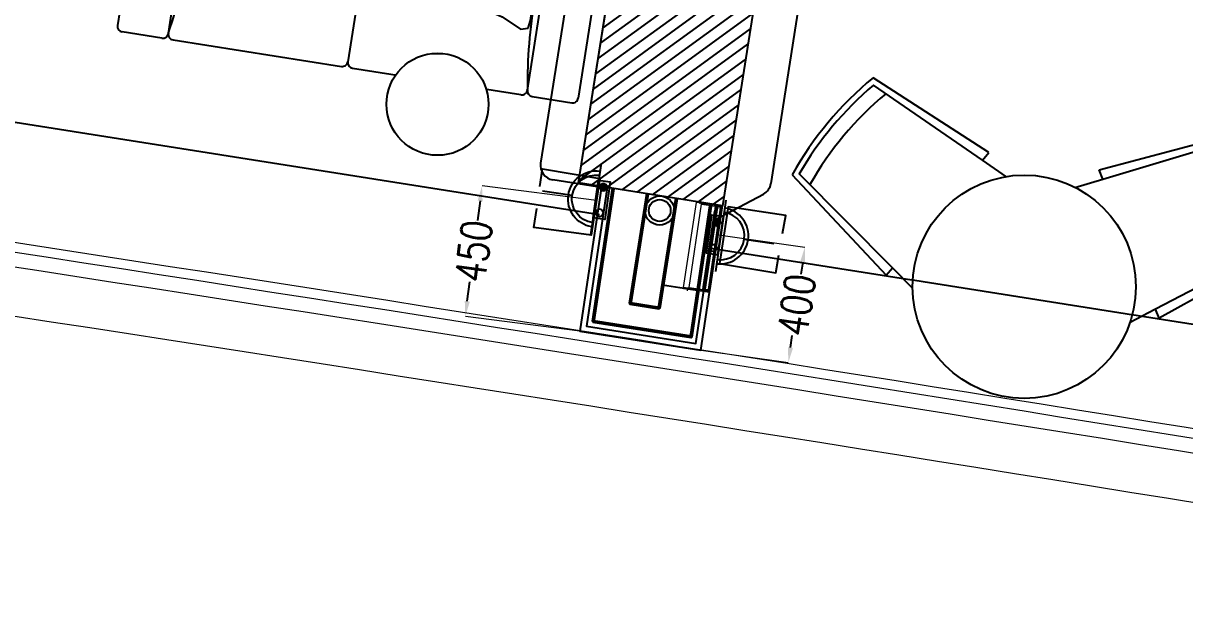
# Model space of a CAD drawing. Extents: x -678889171 to 586587, y -792238163 to 335485.
# Drawn here: x 32825 to 36810, y 24612 to 26631 of the extents above; entities that cross this region are included whole.
import ezdxf
from ezdxf.xclip import XClip

# ---------------------------------------------------------------- set-up
doc = ezdxf.new("R2010")
doc.units = 0
doc.header["$MEASUREMENT"] = 0
doc.header["$XCLIPFRAME"] = 2
doc.set_wipeout_variables(frame=1)
doc.layers.get('0').update_dxf_attribs({"color": 8})
doc.layers.get('Defpoints').update_dxf_attribs({"color": 252})
for name, color, linetype in [('1', 8, 'Continuous'), ('25MM POWER CONDUIT', 4, 'Continuous'), ('9TH-FURN$0$XR-A-TYP-7-8-9-10$0$I-FURN', 252, 'Continuous'), ('9TH-FURN$0$XR-A-TYP-7-8-9-10$0$I-FURN-CHAR', 252, 'Continuous'), ('9TH-FURN$0$XR-A-TYP-7-8-9-10$0$I-WIPEOUT', 252, 'Continuous'), ('E-POW-BLOCK', 4, 'Continuous'), ('XR-A-9TH-FLOOR$0$A-SITE-PATT', 252, 'Continuous'), ('XR-A-9TH-FLOOR$0$A-WALL', 252, 'Continuous'), ('XR-A-Access hatch$0$A-SITE-PATT', 252, 'Continuous'), ('XR-A-Access hatch$0$A-WALL', 252, 'Continuous'), ('XR-A-col-910$0$A-COLS', 252, 'Continuous'), ('XR-A-col-910$0$A-COLS-PATT', 252, 'Continuous'), ('XR-A-TYP 00(OUTER)$0$A-SEC-CLAD', 252, 'Continuous'), ('XR-A-TYP-4TH TO 10TH (OUTER)$0$A-DIM-IN', 252, 'Continuous'), ('XR-A-TYP-4TH TO 10TH (OUTER)$0$A-WALL', 252, 'Continuous'), ('XR-balcony drain (Tower A)$0$A-DIM-IN', 252, 'Continuous'), ('XR-balcony drain (Tower A)$0$A-SITE-PATT', 252, 'Continuous'), ('XR-drainage Riser (Tower A)$0$E1502-AR-A-SLEEVES$0$A-FLOR-OPEN', 252, 'Continuous')]:
    doc.layers.add(name, color=color, linetype=linetype)
for name, color, linetype, lineweight in [('XR-A-Access hatch$0$A-HCH-15', 252, 'Continuous', 15), ('XR-A-Access hatch$0$A-LIN-10', 252, 'Continuous', 9), ('XR-A-Access hatch$0$A-LIN-20', 252, 'Continuous', 20), ('XR-A-col-910$0$MOD-COL', 252, 'Continuous', 50), ('XR-A-TYP 00(OUTER)$0$A-WALL-CMU', 252, 'Continuous', 50), ('XR-A-TYP 00(OUTER)$0$xref units$0$A-ELEV-P1', 252, 'Continuous', 9), ('XR-A-TYP 00(OUTER)$0$xref units$0$A-FLOR-HRAL-P2', 252, 'Continuous', 20)]:
    doc.layers.add(name, color=color, linetype=linetype, lineweight=lineweight)
doc.styles.add('Work$0$E-M.MODUL', font='romans.shx', dxfattribs={"width": 0.8})
doc.dimstyles.new('Work$0$S-DIM', dxfattribs={"dimscale": 500, "dimtxt": 0.2065, "dimasz": 0.104, "dimexe": 0, "dimexo": 0, "dimgap": 0, "dimtad": 0, "dimdec": 0, "dimzin": 0, "dimdsep": 46, "dimtxsty": 'Work$0$E-M.MODUL', "dimcen": 0.25, "dimclrd": 5, "dimclre": 5, "dimclrt": 1, "dimadec": 0, "dimazin": 0, "dimtfac": 1, "dimtdec": 0, "dimtofl": 0, "dimtmove": 0, "dimatfit": 3, "dimfxl": 1, "dimtolj": 1, "dimtzin": 0, "dimlwe": 13, "dimarcsym": 0})

# ---------------------------------------------------------------- blocks, each defined once
blk = doc.blocks.new('*D2900')
at = {"layer": '25MM POWER CONDUIT', "color": 5, "lineweight": 13, "transparency": 16777216}
for p, q in [((35210, 25904.9), (35506.4, 25862.6)), ((35151.3, 25509.5), (35449.8, 25466.9))]:
    blk.add_line(p, q, dxfattribs=at)
at = {"layer": '25MM POWER CONDUIT', "color": 5, "lineweight": -2, "transparency": 16777216}
for p, q in [((35499, 25811.1), (35493.1, 25769.8)), ((35457.2, 25518.3), (35463.1, 25559.6))]:
    blk.add_line(p, q, dxfattribs=at)
at = {"layer": '25MM POWER CONDUIT', "color": 5, "transparency": 16777216}
for points in [[(35490.4, 25812.3), (35507.6, 25809.9), (35506.4, 25862.6)], [(35448.6, 25519.6), (35465.8, 25517.1), (35449.8, 25466.9)]]:
    blk.add_solid(points, dxfattribs=at)
at = {"layer": 'Defpoints', "color": 0, "transparency": 16777216}
for p in [(35210, 25904.9, 0), (35506.4, 25862.6), (35151.3, 25509.5)]:
    blk.add_point(p, dxfattribs=at)
at = {"layer": '25MM POWER CONDUIT', "color": 1, "transparency": 16777216, "insert": (35478.1, 25664.7), "char_height": 103.25, "attachment_point": 5, "rotation": 81.8685, "style": 'Work$0$E-M.MODUL'}
blk.add_mtext('\\A1;400', dxfattribs=at)
blk = doc.blocks.new('*D3161')
at = {"layer": '1', "color": 5, "lineweight": 13, "transparency": 16777216}
for p, q in [((34792, 26022.4), (34399, 26072.7)), ((34734.8, 25575.1), (34341.8, 25625.4))]:
    blk.add_line(p, q, dxfattribs=at)
at = {"layer": '1', "color": 5, "lineweight": -2, "transparency": 16777216}
for p, q in [((34392.4, 26021.1), (34383.9, 25954.4)), ((34348.4, 25677), (34356.9, 25743.7))]:
    blk.add_line(p, q, dxfattribs=at)
at = {"layer": '1', "color": 5, "transparency": 16777216}
for points in [[(34383.8, 26022.2), (34401, 26020), (34399, 26072.7)], [(34339.8, 25678.1), (34357, 25675.9), (34341.8, 25625.4)]]:
    blk.add_solid(points, dxfattribs=at)
at = {"layer": 'Defpoints', "color": 0, "transparency": 16777216}
for p in [(34792, 26022.4), (34341.8, 25625.4), (34734.8, 25575.1)]:
    blk.add_point(p, dxfattribs=at)
at = {"layer": '1', "color": 1, "transparency": 16777216, "insert": (34370.4, 25849), "char_height": 103.25, "attachment_point": 5, "rotation": 82.7073, "style": 'Work$0$E-M.MODUL'}
blk.add_mtext('\\A1;450', dxfattribs=at)
blk = doc.blocks.new('SO1 WP')
at = {"layer": 'E-POW-BLOCK'}
h = blk.add_hatch(color=3, dxfattribs=at)
h.dxf.hatch_style = 1
edge = h.paths.add_edge_path()
edge.add_arc((-0.1064, -0.0481), 0.0303, 0, 360)
at = {"layer": 'E-POW-BLOCK', "color": 3}
for p, q in [((0, 0.2), (0, 0.45)), ((-0.3, 0), (0.3, 0))]:
    blk.add_line(p, q, dxfattribs=at)
blk.add_lwpolyline([(0.1593, 0), (-0.1593, 0), (-0.1593, -0.0988), (0.1593, -0.0988)], close=True, dxfattribs=at)
for centre in [(-0.1064, -0.0481), (0.1096, -0.0481)]:
    blk.add_circle(centre, 0.0303, dxfattribs=at)
for centre, radius, start, end in [((0, -0.0028), 0.2353, 0.68327, 179.31673), ((0, 0), 0.2, 0, 180)]:
    blk.add_arc(centre, radius, start, end, dxfattribs=at)
blk = doc.blocks.new('9TH-FURN$0$XR-A-TYP-7-8-9-10$0$ch14')
for p, q in [((-216.5, 568.7), (-273.5, 99.7)), ((275.5, 99.7), (216.5, 568.7)), ((-273.5, 99.7), (-240.6, 99.7)), ((-240.6, 99.7), (-250, 0)), ((250, 0), (240.6, 99.7)), ((240.6, 99.7), (275.5, 99.7)), ((-250, 0), (250, 0))]:
    blk.add_line(p, q)
blk.add_lwpolyline([(240.6, 99.7), (198, 551.6, 0.085131), (-198, 551.6), (-240.6, 99.7)], format="xyb")
for radius, start, end in [(1191.6, 79.5305, 100.4695), (1121.6, 79.5773, 100.4227)]:
    blk.add_arc((0, -603.1), radius, start, end)
blk = doc.blocks.new('9TH-FURN$0$XR-A-TYP-7-8-9-10$0$A$C00AC6B19')
blk.add_wipeout([(30, 172.4), (64.6, 162.2), (64.6, 162.2), (91.4, 149.2), (91.4, 149.2), (123, 124.5), (141.2, 103.3), (158.2, 74.7), (166.5, 53.8), (174.2, 16.4), (174.7, -10.9), (171.2, -36.4), (166.3, -54.4), (160.7, -69.3), (152.9, -85.2), (152.9, -85.2), (139.3, -106), (116.1, -131), (98.7, -144.5), (64.1, -162.9), (38.6, -170.7), (22.5, -173.5), (-3.7, -175), (-21.2, -173.7), (-36.4, -171.2), (-67.5, -161.4), (-94.1, -147.6), (-119.9, -127.5), (-141.4, -103.2), (-157.2, -76.8), (-168.2, -48.3), (-173.6, -21.9), (-174.6, 11.2), (-174.6, 11.2), (-167.1, 52), (-156.2, 78.9), (-142.7, 101.3), (-117, 130.1), (-98.7, 144.5), (-73.6, 158.8), (-45.8, 168.9), (-1.8, 175), (36.4, 171.2)]).dxf.layer = '9TH-FURN$0$XR-A-TYP-7-8-9-10$0$I-WIPEOUT'
blk.add_circle((0, 0), 175)
blk = doc.blocks.new('9TH-FURN$0$XR-A-TYP-7-8-9-10$0$A$C70256c7c')
blk.add_wipeout([(1086.8, 652.2), (948.9, 652.2), (935.2, 657.8), (929.6, 671.5), (929.6, 1309.2), (935.2, 1322.8), (948.9, 1328.5), (1086.5, 1328.5), (1099.3, 1323.7), (1106.2, 1307.2), (1111, 1322), (1125.4, 1328.5), (2333.7, 1327.9), (2348.2, 1321.3), (2352.9, 1306.2), (2359.9, 1323), (2372.7, 1327.9), (2510.2, 1327.9), (2523.9, 1322.2), (2529.6, 1308.6), (2529.6, 670.9), (2523.9, 657.2), (2510.2, 651.5), (2372.4, 651.5), (2358.7, 657.2), (2353, 670.9), (2352.9, 673.3), (2348.2, 658.1), (2333.7, 651.5), (1748.9, 651.5), (1735.2, 657.2), (1729.6, 670.9), (1723.9, 657.2), (1710.2, 651.5), (1748.9, 652.2), (1735.2, 657.8), (1729.6, 671.5), (1723.9, 657.8), (1710.2, 652.2), (1125.4, 652.2), (1111, 658.7), (1106.1, 671.5), (1100.5, 657.8)]).dxf.layer = '9TH-FURN$0$XR-A-TYP-7-8-9-10$0$I-WIPEOUT'
for p, q in [((1086.5, 1328.5), (948.9, 1328.5)), ((1125.4, 1328.5), (2333.7, 1327.9)), ((2372.7, 1327.9), (2510.2, 1327.9)), ((929.6, 1309.2), (929.6, 671.5)), ((1106.2, 1192), (1106.3, 1306.8)), ((2352.9, 1191.4), (2352.9, 1306.2)), ((2529.6, 1308.6), (2529.6, 670.9)), ((1294, 1209.5), (1247.6, 1193.7)), ((1345.1, 1215.4), (1294, 1209.5)), ((1418.8, 1210.7), (1345.1, 1215.4)), ((1441.3, 1195.6), (1418.8, 1210.7)), ((2017.8, 1195), (2040.4, 1210.1)), ((2040.4, 1210.1), (2114.1, 1214.8)), ((2114.1, 1214.8), (2165.2, 1208.9)), ((2165.2, 1208.9), (2211.5, 1193)), ((1247.6, 1193.7), (1243.3, 1166.3)), ((1243.3, 1166.3), (1283.4, 1085.8)), ((1729.6, 1166.3), (1729.6, 670.9)), ((1729.6, 1165.7), (1729.6, 671.5)), ((2215.9, 1165.7), (2175.7, 1085.1)), ((2211.5, 1193), (2215.9, 1165.7)), ((1241.7, 1100.6), (1215.8, 1120.9)), ((2217.4, 1099.9), (2243.3, 1120.3)), ((1283.4, 1085.8), (1339.8, 1014.2)), ((2175.7, 1085.1), (2119.3, 1013.6)), ((1106.1, 671.5), (1106.2, 1008.3)), ((1339.8, 1014.2), (1339.8, 983.8)), ((2119.3, 1013.6), (2119.3, 983.2)), ((2353, 670.9), (2352.9, 1007.7)), ((1132.4, 908.6), (1134, 982.4)), ((2326.8, 908), (2325.2, 981.7)), ((1296, 923.7), (1230.2, 906.6)), ((1338.6, 953.7), (1296, 923.7)), ((2120.6, 953), (2163.1, 923.1)), ((2163.1, 923.1), (2229, 906)), ((1136.4, 881.5), (1132.4, 908.6)), ((1161.5, 874.7), (1136.4, 881.5)), ((1230.2, 906.6), (1161.5, 874.7)), ((2229, 906), (2297.6, 874)), ((2297.6, 874), (2322.8, 880.8)), ((2322.8, 880.8), (2326.8, 908)), ((1086.8, 652.2), (948.9, 652.2)), ((1125.4, 652.2), (1710.2, 652.2)), ((2333.7, 651.5), (1748.9, 651.5)), ((2372.4, 651.5), (2510.2, 651.5))]:
    blk.add_line(p, q)
at = {"ltscale": 0.2}
for p, q in [((1500.4, 1146.5), (1441.3, 1195.6)), ((1958.8, 1145.9), (2017.8, 1195)), ((1696.5, 1134.7), (1663.5, 1103.3)), ((1762.7, 1134.1), (1795.6, 1102.7)), ((1283.4, 1085.8), (1241.7, 1100.6)), ((1663.5, 1103.3), (1623.6, 1086.4)), ((1795.6, 1102.7), (1835.5, 1085.8)), ((2175.7, 1085.1), (2217.4, 1099.9)), ((1144.4, 1025.4), (1175.9, 1053)), ((2314.8, 1024.8), (2283.3, 1052.3)), ((1134, 982.4), (1144.4, 1025.4)), ((2325.2, 981.7), (2314.8, 1024.8))]:
    blk.add_line(p, q, dxfattribs=at)
at = {"ltscale": 0.1}
for p, q in [((1215.8, 1120.9), (1146.4, 1147.6)), ((2243.3, 1120.3), (2312.8, 1147))]:
    blk.add_line(p, q, dxfattribs=at)
for points in [[(1655.7, 967.6), (1619.6, 967.6), (1666.7, 986.1), (1684.1, 1007.7), (1696.5, 1040), (1696.5, 1134.7), (1700, 1140.1), (1706.2, 1224), (1719.1, 1242.6), (1722, 1282.9), (1699.6, 1302), (1592.7, 1300.2), (1539.9, 1290.3), (1443.9, 1290.3), (1256, 1290.3), (1233.4, 1300.2), (1141.8, 1300.2), (1115.7, 1288.2), (1118.2, 1193.9)], [(1803.4, 966.9), (1839.5, 966.9), (1792.5, 985.5), (1775.1, 1007.1), (1762.6, 1039.4), (1762.7, 1134.1), (1759.2, 1139.4), (1752.9, 1223.3), (1740.1, 1242), (1737.2, 1282.3), (1759.6, 1301.3), (1866.4, 1299.6), (1927.4, 1289.6), (2015.2, 1289.6), (2203.2, 1289.6), (2225.7, 1299.6), (2317.4, 1299.6), (2343.4, 1287.5), (2341, 1193.3)], [(1345.1, 1215.4), (1347.3, 1234.2), (1338.1, 1245.4), (1333.8, 1261.3), (1311.9, 1264.5), (1272.1, 1235.8), (1192.4, 1203.6), (1155.8, 1200), (1089.4, 1189.3), (998.3, 1147.1), (995.5, 1126.8), (1053.2, 1062), (1114.4, 1000), (1134, 982.4)], [(1147.2, 1249.2), (1292, 1250.1)], [(1642.5, 974.6), (1587.9, 1066.9), (1564.5, 1096.2), (1564.5, 1114), (1564.5, 1155.6), (1557, 1186.9), (1557, 1215.9), (1545.1, 1221.8), (1538.8, 1248), (1520.9, 1248), (1497.2, 1241.2), (1486.5, 1232.5), (1476.7, 1224.6), (1454.8, 1221), (1429.7, 1210.6)], [(1816.7, 973.9), (1871.2, 1066.3), (1894.6, 1095.6), (1894.6, 1113.4), (1894.6, 1155), (1902.1, 1186.3), (1902.1, 1215.3), (1914, 1221.2), (1920.4, 1247.3), (1938.2, 1247.3), (1962, 1240.6), (1972.7, 1231.9), (1982.4, 1224), (2001.9, 1220.4), (2029.5, 1210)], [(2114.1, 1214.8), (2111.9, 1233.6), (2121, 1244.7), (2125.4, 1260.7), (2147.3, 1263.8), (2187.1, 1235.2), (2266.7, 1203), (2303.3, 1199.4), (2369.8, 1188.6), (2460.9, 1146.5), (2463.7, 1126.2), (2406, 1061.4), (2344.7, 999.3), (2325.2, 981.7)], [(2311.9, 1248.6), (2167.2, 1249.5)], [(1429.7, 1210.6), (1430.7, 1202.7)], [(2029.5, 1210), (2028.4, 1202.1)], [(1339.8, 983.8), (1346.8, 1011), (1341.1, 1045.2), (1317, 1086.4), (1284.7, 1132.6), (1262.1, 1165), (1254.9, 1185.8), (1247.6, 1193.7)], [(2119.3, 983.2), (2112.4, 1010.4), (2118.1, 1044.6), (2142.1, 1085.8), (2174.5, 1132), (2197.1, 1164.4), (2204.2, 1185.2), (2211.5, 1193)], [(1339.8, 983.8), (1337.3, 923.5), (1341, 909.4), (1356.1, 905.1), (1391.8, 905.1), (1439, 915), (1479.4, 923.5), (1509.7, 920.6), (1508.8, 919.8), (1564.4, 928.9), (1618.4, 925.9)], [(2119.3, 983.2), (2121.8, 922.9), (2118.1, 908.8), (2103, 904.5), (2067.3, 904.5), (2020.1, 914.4), (1979.7, 922.8), (1949.5, 919.9), (1950.3, 919.1), (1894.8, 928.2), (1840.7, 925.2)]]:
    blk.add_lwpolyline(points)
for points in [[(1342.7, 1239.8), (1508.3, 1246.6), (1526.3, 1249.7), (1592.6, 1239.1), (1615, 1249.4), (1667.5, 1249.7)], [(2116.4, 1239.2), (1950.9, 1245.9), (1932.9, 1249), (1866.5, 1238.4), (1844.1, 1248.8), (1791.6, 1249)], [(1564.5, 1096.2), (1470.5, 1091.6), (1455.4, 1112), (1383.5, 1167.2)], [(1894.6, 1095.6), (1988.7, 1091), (2003.8, 1111.3), (2075.6, 1166.6)], [(998.3, 1147.1), (1027.2, 1129.7), (1069.7, 1085.6), (1098.2, 1042.4), (1116.8, 1019.4)], [(2460.9, 1146.5), (2431.9, 1129.1), (2389.4, 1085), (2361, 1041.7), (2342.3, 1018.8)]]:
    blk.add_lwpolyline(points, dxfattribs=at)
at = {"ltscale": 0.2}
for points in [[(1339.8, 983.8), (1355.6, 1005.3), (1367.7, 1040.2), (1391.8, 1065.5), (1412, 1065.5)], [(1696.5, 1040), (1658.3, 1015.8), (1602.8, 1000.2)], [(1762.6, 1039.4), (1800.8, 1015.1), (1856.3, 999.5)], [(2119.3, 983.2), (2103.5, 1004.7), (2091.5, 1039.5), (2067.4, 1064.9), (2047.1, 1064.9)]]:
    blk.add_lwpolyline(points, dxfattribs=at)
for centre, radius, start, end in [((948.9, 1309.2), 19.3, 90, 180), ((1086.5, 1309.2), 19.3, 7.1759, 90), ((1125.4, 1309.2), 19.3, 90, 187.0847), ((2333.7, 1308.6), 19.3, 352.9153, 90), ((2372.7, 1308.6), 19.3, 90, 172.8241), ((2510.2, 1308.6), 19.3, 0, 90), ((-1906.4, 932.4), 3035.8, 4.9425, 7.0847), ((5365.5, 931.7), 3035.8, 172.9153, 175.0575), ((1310.3, 15743.6), 14583.3, 271.53754, 271.75592), ((2102.5, 15744.3), 14583.3, 268.42593, 268.67318), ((-492.8, 947.1), 1622.3, 350.3034, 1.4051), ((1641.2, 956), 18.6, 350.9372, 85.9982), ((1818, 955.4), 18.6, 94.0018, 189.0628), ((3952, 946.5), 1622.3, 178.5949, 189.6966), ((1626.5, 958.3), 33.5, 256.0087, 350.9372), ((1832.6, 957.7), 33.5, 189.0628, 283.9913), ((948.9, 671.5), 19.3, 180, 270), ((1086.8, 671.5), 19.3, 270, 359.9887), ((1125.4, 671.5), 19.3, 172.9153, 270), ((1710.2, 671.5), 19.3, 270, 0), ((1748.9, 671.5), 19.3, 180, 270), ((1748.9, 670.9), 19.3, 180, 270), ((2333.7, 670.9), 19.3, 270, 7.0847), ((2372.4, 670.9), 19.3, 180.0113, 270), ((2510.2, 670.9), 19.3, 270, 0)]:
    blk.add_arc(centre, radius, start, end)
blk = doc.blocks.new('*U1548')
at = {"layer": 'XR-A-col-910$0$A-COLS-PATT'}
h = blk.add_hatch(dxfattribs=at)
h.set_pattern_fill('ANSI31', color=256, scale=300)
h.set_pattern_definition([(45, (0, -1000), (-26.516504, 26.516504), [])])
h.paths.add_polyline_path([(-15833.5, 85098.8), (-15333.5, 85098.8), (-15333.5, 83798.8), (-15833.5, 83798.8)])
at = {"layer": 'XR-A-col-910$0$A-COLS'}
blk.add_lwpolyline([(-15833.5, 85098.8), (-15333.5, 85098.8), (-15333.5, 83798.8), (-15833.5, 83798.8)], close=True, dxfattribs=at)
blk = doc.blocks.new('XR-A-col-910')
at = {"layer": 'XR-A-col-910$0$MOD-COL', "rotation": 351.0171996988079}
blk.add_blockref('*U1548', (40085.5, -72682.4), dxfattribs=at)
blk = doc.blocks.new('XR-A-TYP 00(OUTER)')
at = {"layer": 'XR-A-TYP 00(OUTER)$0$A-SEC-CLAD'}
for points in [[(37609.4, 12548.3), (37535.2, 12053), (37950.1, 11987.4), (38024.2, 12482.8)], [(37629.1, 12545.2), (37558.1, 12069.6), (37933.4, 12010.3), (38004.5, 12485.9)]]:
    blk.add_lwpolyline(points, dxfattribs=at)
at = {"layer": 'XR-A-TYP 00(OUTER)$0$A-WALL-CMU'}
for points in [[(37648.9, 12542.1), (37581, 12086.2), (37916.8, 12033.1), (37984.7, 12489)], [(37767.4, 12523.4), (37707.9, 12147.2), (37806.7, 12131.5), (37866.2, 12507.7)]]:
    blk.add_lwpolyline(points, dxfattribs=at)
at = {"layer": 'XR-A-TYP 00(OUTER)$0$xref units$0$A-ELEV-P1'}
for radius, start, end in [(595990.2, 80.6280981, 81.403549), (595740.2, 80.6045077, 81.4280256)]:
    blk.add_arc((-55322.6, -576658.2), radius, start, end, dxfattribs=at)
at = {"layer": 'XR-A-TYP 00(OUTER)$0$xref units$0$A-FLOR-HRAL-P2'}
for radius, start, end in [(595956.9, 80.6114868, 81.4151114), (595906.9, 80.6066419, 81.4199577)]:
    blk.add_arc((-55322.6, -576658.2), radius, start, end, dxfattribs=at)
blk = doc.blocks.new('XR-drainage Riser (Tower A)')
at = {"layer": 'XR-drainage Riser (Tower A)$0$E1502-AR-A-SLEEVES$0$A-FLOR-OPEN'}
for radius in [50, 37.5]:
    blk.add_circle((37809, 12466.3), radius, dxfattribs=at)
blk = doc.blocks.new('XR-balcony drain (Tower A)')
at = {"layer": 'XR-balcony drain (Tower A)$0$A-DIM-IN'}
for points in [[(37397.5, 12548.2), (37407, 12609.8), (37604.1, 12576.2), (37574.2, 12381.7), (37376.9, 12408), (37386.9, 12473.3)], [(38230.7, 12387.8), (38241.1, 12449.3), (38043.5, 12479.5), (38013.7, 12285), (38207.4, 12252.2), (38217.9, 12313.3)]]:
    blk.add_lwpolyline(points, dxfattribs=at)
at = {"layer": 'XR-balcony drain (Tower A)$0$A-SITE-PATT'}
blk.add_blockref('XR-drainage Riser (Tower A)', (0, 0), dxfattribs=at)
blk = doc.blocks.new('XR-A-TYP-4TH TO 10TH (OUTER)')
at = {"layer": 'XR-A-TYP-4TH TO 10TH (OUTER)$0$A-DIM-IN'}
ref = blk.add_blockref('XR-A-TYP 00(OUTER)', (0, 0), dxfattribs=at)
XClip(ref).set_block_clipping_path([(19908.0302680896, -24395.0039034439), (141486.3941120692, 77630.6383366612)])
at = {"layer": 'XR-A-TYP-4TH TO 10TH (OUTER)$0$A-WALL'}
blk.add_blockref('XR-balcony drain (Tower A)', (0, 0), dxfattribs=at)
blk = doc.blocks.new('*U1591')
at = {"layer": 'XR-A-Access hatch$0$A-HCH-15'}
for p, q in [((3708.8, 1778.7), (3710.8, 1778.7)), ((3708.8, 1776.2), (3710.8, 1776.2)), ((3830.8, 1778.7), (3828.8, 1778.7)), ((3830.8, 1776.2), (3828.8, 1776.2))]:
    blk.add_line(p, q, dxfattribs=at)
at = {"layer": 'XR-A-Access hatch$0$A-LIN-10'}
for p, q in [((3622.3, 1866.2), (3917.3, 1866.2)), ((3625.3, 1847.7), (3914.3, 1847.7)), ((3642.8, 1800.2), (3896.8, 1800.2)), ((3642.8, 1797.7), (3896.8, 1797.7)), ((3642.8, 1796.2), (3896.8, 1796.2)), ((3642.8, 1793.7), (3896.8, 1793.7))]:
    blk.add_line(p, q, dxfattribs=at)
at = {"layer": 'XR-A-Access hatch$0$A-LIN-20'}
for p, q in [((3624.5, 1852.2), (3613.1, 1852.2)), ((3622.8, 1797.7), (3622.8, 1847.7)), ((3622.8, 1847.7), (3625.3, 1847.7)), ((3625.3, 1847.7), (3625.3, 1800.2)), ((3914.3, 1847.7), (3914.3, 1800.2)), ((3916.8, 1847.7), (3914.3, 1847.7)), ((3915.1, 1852.2), (3926.6, 1852.2)), ((3916.8, 1797.7), (3916.8, 1847.7)), ((3642.8, 1797.7), (3622.8, 1797.7)), ((3622.8, 1796.2), (3622.8, 1776.2)), ((3642.8, 1796.2), (3622.8, 1796.2)), ((3625.3, 1800.2), (3642.8, 1800.2)), ((3625.3, 1776.2), (3625.3, 1793.7)), ((3625.3, 1793.7), (3642.8, 1793.7)), ((3642.8, 1800.2), (3642.8, 1797.7)), ((3642.8, 1793.7), (3642.8, 1796.2)), ((3914.3, 1800.2), (3896.8, 1800.2)), ((3896.8, 1800.2), (3896.8, 1797.7)), ((3896.8, 1797.7), (3916.8, 1797.7)), ((3896.8, 1796.2), (3916.8, 1796.2)), ((3896.8, 1793.7), (3896.8, 1796.2)), ((3914.3, 1793.7), (3896.8, 1793.7)), ((3914.3, 1776.2), (3914.3, 1793.7)), ((3916.8, 1796.2), (3916.8, 1776.2)), ((3622.8, 1776.2), (3625.3, 1776.2)), ((3708.8, 1778.7), (3625.8, 1778.7)), ((3625.8, 1776.2), (3625.8, 1778.7)), ((3708.8, 1776.2), (3625.8, 1776.2)), ((3628.2, 1791.2), (3911.4, 1791.2)), ((3628.2, 1791.2), (3628.2, 1781.2)), ((3628.2, 1781.2), (3911.4, 1781.2)), ((3708.8, 1776.2), (3708.8, 1778.7)), ((3828.8, 1778.7), (3710.8, 1778.7)), ((3710.8, 1776.2), (3710.8, 1778.7)), ((3828.8, 1776.2), (3710.8, 1776.2)), ((3828.8, 1776.2), (3828.8, 1778.7)), ((3830.8, 1778.7), (3913.8, 1778.7)), ((3830.8, 1776.2), (3830.8, 1778.7)), ((3830.8, 1776.2), (3913.8, 1776.2)), ((3911.4, 1791.2), (3911.4, 1781.2)), ((3913.8, 1776.2), (3913.8, 1778.7)), ((3916.8, 1776.2), (3914.3, 1776.2))]:
    blk.add_line(p, q, dxfattribs=at)
for points in [[(3622.3, 1776.2), (3622.3, 1866.2), (3619.8, 1866.2), (3619.8, 1776.2)], [(3917.3, 1776.2), (3917.3, 1866.2), (3919.8, 1866.2), (3919.8, 1776.2)]]:
    blk.add_lwpolyline(points, close=True, dxfattribs=at)
blk = doc.blocks.new('XR-A-Access hatch')
at = {"layer": 'XR-A-Access hatch$0$A-SITE-PATT', "rotation": 81.48660344684116}
blk.add_blockref('*U1591', (39200.5, 8343.2), dxfattribs=at)
at = {"layer": 'XR-A-Access hatch$0$A-WALL'}
blk.add_line((37937.8, 12192.4), (37819.1, 12210.1), dxfattribs=at)

msp = doc.modelspace()

# ---------------------------------------------------------------- block references
at = {"layer": '9TH-FURN$0$XR-A-TYP-7-8-9-10$0$I-FURN-CHAR'}
for name, p, rotation in [('9TH-FURN$0$XR-A-TYP-7-8-9-10$0$A$C70256c7c', (32126, 26104, 0), 351.0663771428038), ('9TH-FURN$0$XR-A-TYP-7-8-9-10$0$ch14', (36037.6, 25912.4, 0), 50.0777725557796)]:
    msp.add_blockref(name, p, dxfattribs=dict(at, rotation=rotation))
at = {"layer": '9TH-FURN$0$XR-A-TYP-7-8-9-10$0$I-FURN-CHAR', "xscale": -1, "rotation": 292.0472045881094}
msp.add_blockref('9TH-FURN$0$XR-A-TYP-7-8-9-10$0$ch14', (36526.6, 25835.5, 0), dxfattribs=at)

# ---------------------------------------------------------------- next in the draw order: linework, layer by layer
at = {"layer": 'XR-A-9TH-FLOOR$0$A-WALL', "elevation": 0}
msp.add_lwpolyline([(35067, 27447), (35051.4, 27348.3), (35426.8, 27288.9), (35223.8, 26004.9), (34729.9, 26083), (34948.5, 27465.7)], dxfattribs=at)

# ---------------------------------------------------------------- next in the draw order: block references
at = {"layer": '9TH-FURN$0$XR-A-TYP-7-8-9-10$0$I-FURN', "rotation": 355.0408656116955}
msp.add_blockref('9TH-FURN$0$XR-A-TYP-7-8-9-10$0$A$C00AC6B19', (34246.3, 26352.7, 0), dxfattribs=at)
at = {"layer": '9TH-FURN$0$XR-A-TYP-7-8-9-10$0$I-FURN', "xscale": 2.188000428559218, "yscale": 2.188000428559218, "zscale": 2.188000428559218, "rotation": 62.96009264970733}
msp.add_blockref('9TH-FURN$0$XR-A-TYP-7-8-9-10$0$A$C00AC6B19', (36259, 25727.1, 0), dxfattribs=at)

# ---------------------------------------------------------------- next in the draw order: block references
at = {"layer": 'XR-A-9TH-FLOOR$0$A-SITE-PATT'}
msp.add_blockref('XR-A-TYP-4TH TO 10TH (OUTER)', (-2800.4, 13522.1), dxfattribs=at)
at = {"layer": 'XR-A-9TH-FLOOR$0$A-WALL'}
msp.add_blockref('XR-A-col-910', (-2800.4, 13522.1), dxfattribs=at)

# ---------------------------------------------------------------- next in the draw order: block references
msp.add_blockref('XR-A-Access hatch', (-2800.4, 13522.1), dxfattribs=at)

# ---------------------------------------------------------------- next in the draw order: linework, layer by layer
at = {"layer": '1', "color": 4}
for p, q in [((34800.4, 27420.6, 0), (34600.1, 26151, 0)), ((35567.2, 27216.2, 0), (35390.2, 26081.4, 0)), ((31060.2, 26565.2, 0), (34802.5, 25974.9, 0)), ((34815.9, 26066.3, 0), (34641.7, 26093.8, 0)), ((35197.8, 25956.6, 0), (35364.2, 26044.9, 0)), ((35184.3, 25859.1), (38922.2, 25271))]:
    msp.add_line(p, q, dxfattribs=at)
at = {"layer": '1', "color": 2}
msp.add_line((34734.8, 25575.1), (34734.9, 25575.9), dxfattribs=at)
at = {"layer": '1', "color": 4, "extrusion": (-3.0008e-08, 1.89443e-09, 1)}
msp.add_arc((34649.5, 26143.2, 0), 50, 171.036, 261.0172, dxfattribs=at)
at = {"layer": '1', "color": 4, "extrusion": (1.36268e-08, 1.93818e-09, 1)}
msp.add_arc((35340.8, 26089.1, 0), 50, 297.9528, 351.1328, dxfattribs=at)

# ---------------------------------------------------------------- next in the draw order: block references
at = {"layer": 'E-POW-BLOCK', "yscale": 410.1995351285423, "zscale": 410.1995351285423}
for p, xscale, rotation in [((34789.5, 26028), -410.1995351285422, 81.68504651996385), ((35217.4, 25901.6, 0), 410.1995351285423, 261.7003301508752)]:
    msp.add_blockref('SO1 WP', p, dxfattribs=dict(at, xscale=xscale, rotation=rotation))

# ---------------------------------------------------------------- next in the draw order: dimensions: what is measured, and where the dimension line sits
at = {"layer": '1', "color": 2}
dim = msp.add_aligned_dim(p1=(34792, 26022.4), p2=(34734.8, 25575.1), distance=-396.2, text='450', dimstyle='Work$0$S-DIM', dxfattribs=at)
dim.commit()
dim.dimension.update_dxf_attribs({"geometry": '*D3161', "text_midpoint": (34370.4, 25849)})
at = {"layer": '25MM POWER CONDUIT'}
dim = msp.add_linear_dim(base=(35506.4, 25862.6, 0), p1=(35151.3, 25509.5, 0), p2=(35210, 25904.9), angle=81.8685, dimstyle='Work$0$S-DIM', dxfattribs=at)
dim.commit()
dim.dimension.update_dxf_attribs({"geometry": '*D2900', "text_midpoint": (35478.1, 25664.7, 0)})

doc.saveas('drawing.dxf')
